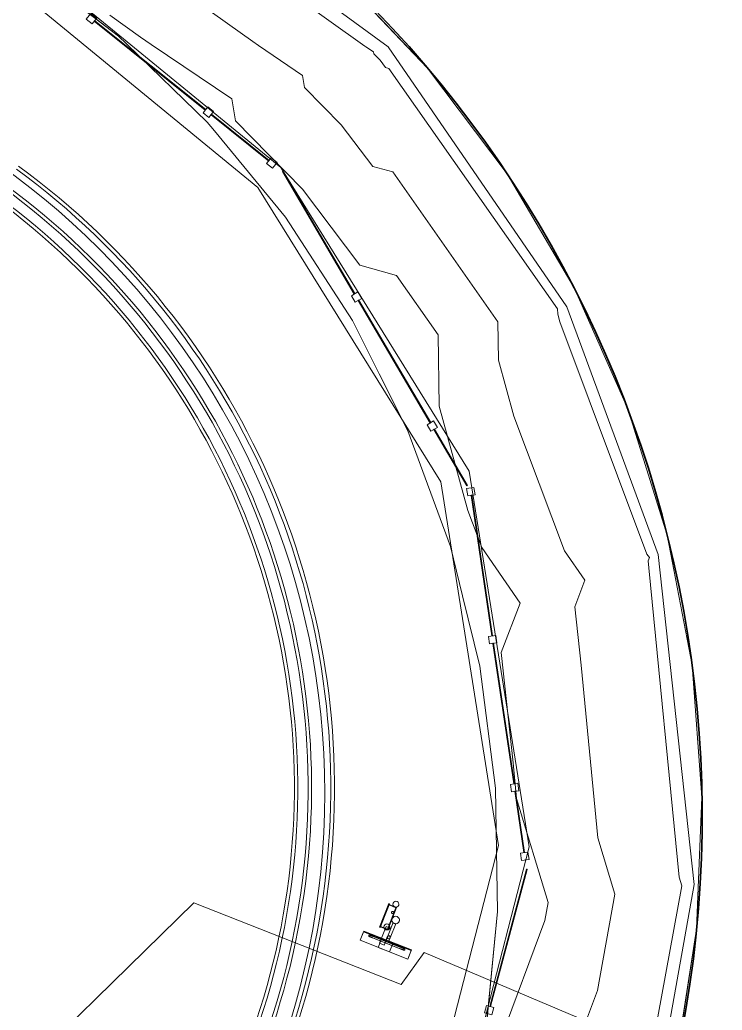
# Model space of a CAD drawing. Header units: metres. Extents: x -207 to 292, y -187 to 169.
# Drawn here: x -45.74 to -41.05, y 10.05 to 16.67 of the extents above; entities that cross this region are included whole.
import ezdxf

# ---------------------------------------------------------------- set-up
doc = ezdxf.new("R2010")
doc.units = ezdxf.units.M
for name, color, linetype, lineweight in [('A-GLAZ-CWMG', 7, 'Continuous', 9), ('C-TOPO', 7, 'Continuous', 9), ('C-TOPO-MAJR', 7, 'Continuous', 35), ('C-TOPO-MINR', 7, 'Continuous', 9), ('CERCO INTERIOR', 7, 'Continuous', 9), ('EQUIPOS PIS', 7, 'Continuous', 9), ('P-SANR-FIXT', 7, 'Continuous', 9), ('solera', 7, 'Continuous', 35)]:
    doc.layers.add(name, color=color, linetype=linetype, lineweight=lineweight)
doc.layers.add('PR10-ARQ-PL-001-Emplazamiento-C-1_dwg', color=7, linetype='Continuous', lineweight=9, true_color=0x767676)

# ---------------------------------------------------------------- blocks, each defined once
blk = doc.blocks.new('Quad Corner Mullion - 50x50 mm-2128572-PLANTA EMPLAZAMIENTO ACTUALIZADO')
at = {"layer": 'A-GLAZ-CWMG'}
for p, q in [((0.025, 0.025), (-0.025, 0.025)), ((-0.025, 0.025), (-0.025, -0.025)), ((0.025, -0.025), (0.025, 0.025)), ((-0.025, -0.025), (0.025, -0.025))]:
    blk.add_line(p, q, dxfattribs=at)
blk = doc.blocks.new('Quad Corner Mullion - 50x50 mm-2128573-PLANTA EMPLAZAMIENTO ACTUALIZADO')
at = {"layer": 'A-GLAZ-CWMG'}
for p, q in [((-0.025, -0.025), (-0.025, 0.025)), ((-0.025, 0.025), (0.025, 0.025)), ((0.025, 0.025), (0.025, -0.025)), ((0.025, -0.025), (-0.025, -0.025))]:
    blk.add_line(p, q, dxfattribs=at)
blk = doc.blocks.new('Circular Mullion - 5mm-2127248-PLANTA EMPLAZAMIENTO ACTUALIZADO')
at = {"layer": 'A-GLAZ-CWMG'}
for p, q in [((-107.6478, -45.3968), (-107.9974, -46.2801)), ((-107.6455, -45.3977), (-107.9951, -46.281)), ((-107.9951, -46.281), (-107.6455, -45.3977)), ((-107.9927, -46.2819), (-107.6432, -45.3986)), ((-107.6455, -45.3977), (-107.6478, -45.3968)), ((-107.6432, -45.3986), (-107.6455, -45.3977)), ((-107.9974, -46.2801), (-107.9951, -46.281)), ((-107.9951, -46.281), (-107.9927, -46.2819))]:
    blk.add_line(p, q, dxfattribs=at)
blk = doc.blocks.new('Circular Mullion - 5mm-2135459-PLANTA EMPLAZAMIENTO ACTUALIZADO')
at = {"layer": 'A-GLAZ-CWMG'}
for p, q in [((-44.4611, 16.0351), (-44.4627, 16.0332)), ((-44.4627, 16.0332), (-44.0775, 15.7244)), ((-44.4596, 16.0371), (-44.4611, 16.0351)), ((-44.0759, 15.7264), (-44.4611, 16.0351)), ((-44.4611, 16.0351), (-44.0759, 15.7264)), ((-44.0743, 15.7283), (-44.4596, 16.0371)), ((-44.0775, 15.7244), (-44.0759, 15.7264)), ((-44.0759, 15.7264), (-44.0743, 15.7283))]:
    blk.add_line(p, q, dxfattribs=at)
blk = doc.blocks.new('Rectangular Mullion - 50 x 50 mm-2128568-PLANTA EMPLAZAMIENTO ACTUALIZADO')
at = {"layer": 'A-GLAZ-CWMG'}
for p, q in [((0.025, 0.025), (-0.025, 0.025)), ((-0.025, 0.025), (-0.025, -0.025)), ((0.025, -0.025), (0.025, 0.025)), ((-0.025, -0.025), (0.025, -0.025))]:
    blk.add_line(p, q, dxfattribs=at)
blk = doc.blocks.new('Rectangular Mullion - 50 x 50 mm-2128569-PLANTA EMPLAZAMIENTO ACTUALIZADO')
at = {"layer": 'A-GLAZ-CWMG'}
for p, q in [((-0.025, -0.025), (-0.025, 0.025)), ((-0.025, 0.025), (0.025, 0.025)), ((0.025, 0.025), (0.025, -0.025)), ((0.025, -0.025), (-0.025, -0.025))]:
    blk.add_line(p, q, dxfattribs=at)
blk = doc.blocks.new('Circular Mullion - 5mm-2135027-PLANTA EMPLAZAMIENTO ACTUALIZADO')
at = {"layer": 'A-GLAZ-CWMG'}
for p, q in [((-80.1016, 24.1681), (-80.5156, 23.3131)), ((-80.0993, 24.167), (-80.1016, 24.1681)), ((-80.0993, 24.167), (-80.5134, 23.312)), ((-80.5134, 23.312), (-80.0993, 24.167)), ((-80.5111, 23.3109), (-80.0971, 24.1659)), ((-80.0971, 24.1659), (-80.0993, 24.167)), ((-80.5156, 23.3131), (-80.5134, 23.312)), ((-80.5134, 23.312), (-80.5111, 23.3109))]:
    blk.add_line(p, q, dxfattribs=at)
blk = doc.blocks.new('Circular Mullion - 5mm-2135565-PLANTA EMPLAZAMIENTO ACTUALIZADO')
at = {"layer": 'A-GLAZ-CWMG'}
for p, q in [((-42.972, 13.931), (-42.9741, 13.9297)), ((-42.9741, 13.9297), (-42.7533, 13.5535)), ((-42.9698, 13.9322), (-42.972, 13.931)), ((-42.7512, 13.5547), (-42.972, 13.931)), ((-42.972, 13.931), (-42.7512, 13.5547)), ((-42.749, 13.556), (-42.9698, 13.9322)), ((-42.7533, 13.5535), (-42.7512, 13.5547)), ((-42.7512, 13.5547), (-42.749, 13.556))]:
    blk.add_line(p, q, dxfattribs=at)
blk = doc.blocks.new('Quad Corner Mullion - 50x50 mm-2128574-PLANTA EMPLAZAMIENTO ACTUALIZADO')
at = {"layer": 'A-GLAZ-CWMG'}
for p, q in [((0.025, 0.025), (-0.025, 0.025)), ((-0.025, 0.025), (-0.025, -0.025)), ((0.025, -0.025), (0.025, 0.025)), ((-0.025, -0.025), (0.025, -0.025))]:
    blk.add_line(p, q, dxfattribs=at)
blk = doc.blocks.new('Quad Corner Mullion - 50x50 mm-2128575-PLANTA EMPLAZAMIENTO ACTUALIZADO')
at = {"layer": 'A-GLAZ-CWMG'}
for p, q in [((-0.025, -0.025), (-0.025, 0.025)), ((-0.025, 0.025), (0.025, 0.025)), ((0.025, 0.025), (0.025, -0.025)), ((0.025, -0.025), (-0.025, -0.025))]:
    blk.add_line(p, q, dxfattribs=at)
blk = doc.blocks.new('Circular Mullion - 5mm-2135681-PLANTA EMPLAZAMIENTO ACTUALIZADO')
at = {"layer": 'A-GLAZ-CWMG'}
for p, q in [((-42.4312, 11.511), (-42.4337, 11.5106)), ((-42.4337, 11.5106), (-42.373, 11.1004)), ((-42.4287, 11.5113), (-42.4312, 11.511)), ((-42.3706, 11.1008), (-42.4312, 11.511)), ((-42.4312, 11.511), (-42.3706, 11.1008)), ((-42.3681, 11.1012), (-42.4287, 11.5113)), ((-42.373, 11.1004), (-42.3706, 11.1008)), ((-42.3706, 11.1008), (-42.3681, 11.1012))]:
    blk.add_line(p, q, dxfattribs=at)
blk = doc.blocks.new('M_Tuberia Control-01 - M_Tuberia Control-01-2159111-PLANTA EMPLAZAMIENTO ACTUALIZADO')
at = {"layer": 'P-SANR-FIXT'}
for p, q in [((0.1525, 0.1709), (0.1475, 0.1709)), ((0.1475, 0.1709), (0.2138, 0.1709)), ((0.1475, 0.1709), (0.1475, -0.1709)), ((0.1475, 0.1709), (0.1475, -0.1709)), ((0.2138, 0.1709), (0.1525, 0.1709)), ((0.1525, 0.1709), (0.1525, -0.1709)), ((0.1525, 0.1709), (0.1525, -0.1709)), ((0.2138, -0.1709), (0.2138, 0.1709)), ((0.2138, 0.1709), (0.2138, -0.1709)), ((0.1573, 0.0993), (0.1573, -0.099)), ((0.1575, 0.1228), (0.1575, -0.1225)), ((0.1675, -0.1225), (0.1675, 0.1228)), ((0.1677, -0.099), (0.1677, 0.0993)), ((0.1244, 0.01), (0.0229, 0.01)), ((0.1244, 0.01), (0.0229, 0.01)), ((0.1475, 0.0089), (0.129, 0.0089)), ((0.2138, 0.0401), (0.1475, 0.0401)), ((0.1475, 0.0401), (0.2138, 0.0401)), ((0.1475, 0.0401), (0.1475, -0.0423)), ((0.1475, 0.0401), (0.1475, -0.0423)), ((0.1475, -0.0011), (0.1475, 0.0089)), ((0.2138, -0.0423), (0.2138, 0.0401)), ((0.2138, 0.0401), (0.2138, -0.0423)), ((-0.0795, -0.025), (0.0795, -0.025)), ((0.0795, -0.025), (-0.0795, -0.025)), ((-0.0795, -0.0784), (-0.0795, -0.025)), ((-0.0795, -0.025), (-0.0795, -0.0784)), ((-0.077, -0.0294), (0.077, -0.0294)), ((0.077, -0.0294), (-0.077, -0.0294)), ((-0.077, -0.0294), (-0.077, -0.0784)), ((-0.077, -0.0784), (-0.077, -0.0294)), ((0.0229, -0.01), (0.1244, -0.01)), ((0.0229, -0.01), (0.1244, -0.01)), ((0.1841, -0.0103), (0.0646, -0.0103)), ((0.0646, -0.0103), (0.1841, -0.0103)), ((0.0646, -0.0103), (0.0646, -0.0423)), ((0.0646, -0.0103), (0.0646, -0.0423)), ((0.1841, -0.0423), (0.0646, -0.0423)), ((0.0646, -0.0423), (0.1841, -0.0423)), ((0.077, -0.0784), (0.077, -0.0294)), ((0.077, -0.0784), (0.077, -0.0294)), ((0.0795, -0.025), (0.0795, -0.0784)), ((0.0795, -0.025), (0.0795, -0.0784)), ((0.1244, -0.01), (0.1244, -0.0111)), ((0.1244, -0.0111), (0.1475, -0.0111)), ((0.1475, -0.0111), (0.1475, -0.0011)), ((0.2138, -0.0423), (0.1475, -0.0423)), ((0.1475, -0.0423), (0.2138, -0.0423)), ((0.1841, -0.0423), (0.1841, -0.0103)), ((0.1841, -0.0103), (0.1841, -0.0423)), ((0.0845, -0.0784), (-0.0845, -0.0784)), ((-0.0845, -0.0784), (0.0845, -0.0784)), ((-0.0845, -0.0784), (-0.0845, -0.0836)), ((-0.0845, -0.0784), (-0.0845, -0.0836)), ((0.0845, -0.0836), (-0.0845, -0.0836)), ((-0.0845, -0.0836), (0.0845, -0.0836)), ((-0.0795, -0.0784), (0.0795, -0.0784)), ((0.0795, -0.0784), (-0.0795, -0.0784)), ((0.077, -0.0784), (-0.077, -0.0784)), ((-0.077, -0.0784), (0.077, -0.0784)), ((0.0845, -0.0836), (0.0845, -0.0784)), ((0.0845, -0.0784), (0.0845, -0.0836)), ((0.2138, -0.1709), (0.1475, -0.1709)), ((0.1475, -0.1709), (0.1525, -0.1709)), ((0.1525, -0.1709), (0.2138, -0.1709))]:
    blk.add_line(p, q, dxfattribs=at)
at = {"layer": 'P-SANR-FIXT', "flags": 128}
for points in [[(0.1573, 0.1243), (0.1573, 0.1243), (0.1573, 0.1242), (0.1573, 0.1241), (0.1573, 0.124), (0.1573, 0.1238), (0.1573, 0.1236), (0.1573, 0.1233), (0.1573, 0.123), (0.1573, 0.1227), (0.1573, 0.1223), (0.1573, 0.1219), (0.1573, 0.1215), (0.1573, 0.121), (0.1573, 0.1205), (0.1573, 0.1199), (0.1573, 0.1193), (0.1573, 0.1187), (0.1573, 0.1181), (0.1573, 0.1174), (0.1573, 0.1167), (0.1573, 0.116), (0.1573, 0.1152), (0.1573, 0.1144), (0.1573, 0.1136), (0.1573, 0.1128), (0.1573, 0.1119), (0.1573, 0.1111), (0.1573, 0.1102), (0.1573, 0.1093), (0.1573, 0.1083), (0.1573, 0.1074), (0.1573, 0.1064), (0.1573, 0.1055), (0.1573, 0.1045), (0.1573, 0.1035), (0.1573, 0.1025), (0.1573, 0.1015), (0.1573, 0.1005), (0.1573, 0.0995), (0.1573, 0.0993)], [(0.1677, 0.0993), (0.1677, 0.1003), (0.1677, 0.1013), (0.1677, 0.1023), (0.1677, 0.1033), (0.1677, 0.1042), (0.1677, 0.1052), (0.1677, 0.1062), (0.1677, 0.1071), (0.1677, 0.1081), (0.1677, 0.109), (0.1677, 0.1099), (0.1677, 0.1108), (0.1677, 0.1117), (0.1677, 0.1126), (0.1677, 0.1134), (0.1677, 0.1142), (0.1677, 0.115), (0.1677, 0.1158), (0.1677, 0.1165), (0.1677, 0.1172), (0.1677, 0.1179), (0.1677, 0.1185), (0.1677, 0.1192), (0.1677, 0.1198), (0.1677, 0.1203), (0.1677, 0.1208), (0.1677, 0.1213), (0.1677, 0.1218), (0.1677, 0.1222), (0.1677, 0.1226), (0.1677, 0.1229), (0.1677, 0.1232), (0.1677, 0.1235), (0.1677, 0.1237), (0.1677, 0.1239), (0.1677, 0.1241), (0.1677, 0.1242), (0.1677, 0.1242), (0.1677, 0.1243)], [(0.1573, -0.099), (0.1573, -0.1), (0.1573, -0.101), (0.1573, -0.102), (0.1573, -0.103), (0.1573, -0.104), (0.1573, -0.1049), (0.1573, -0.1059), (0.1573, -0.1069), (0.1573, -0.1078), (0.1573, -0.1087), (0.1573, -0.1097), (0.1573, -0.1105), (0.1573, -0.1114), (0.1573, -0.1123), (0.1573, -0.1131), (0.1573, -0.1139), (0.1573, -0.1147), (0.1573, -0.1155), (0.1573, -0.1162), (0.1573, -0.1169), (0.1573, -0.1176), (0.1573, -0.1183), (0.1573, -0.1189), (0.1573, -0.1195), (0.1573, -0.12), (0.1573, -0.1206), (0.1573, -0.1211), (0.1573, -0.1215), (0.1573, -0.1219), (0.1573, -0.1223), (0.1573, -0.1226), (0.1573, -0.123), (0.1573, -0.1232), (0.1573, -0.1235), (0.1573, -0.1236), (0.1573, -0.1238), (0.1573, -0.1239), (0.1573, -0.124), (0.1573, -0.124)], [(0.1677, -0.124), (0.1677, -0.124), (0.1677, -0.1239), (0.1677, -0.1238), (0.1677, -0.1237), (0.1677, -0.1235), (0.1677, -0.1233), (0.1677, -0.123), (0.1677, -0.1227), (0.1677, -0.1224), (0.1677, -0.122), (0.1677, -0.1216), (0.1677, -0.1212), (0.1677, -0.1207), (0.1677, -0.1202), (0.1677, -0.1196), (0.1677, -0.1191), (0.1677, -0.1184), (0.1677, -0.1178), (0.1677, -0.1171), (0.1677, -0.1164), (0.1677, -0.1157), (0.1677, -0.1149), (0.1677, -0.1142), (0.1677, -0.1133), (0.1677, -0.1125), (0.1677, -0.1117), (0.1677, -0.1108), (0.1677, -0.1099), (0.1677, -0.109), (0.1677, -0.1081), (0.1677, -0.1071), (0.1677, -0.1062), (0.1677, -0.1052), (0.1677, -0.1042), (0.1677, -0.1033), (0.1677, -0.1023), (0.1677, -0.1013), (0.1677, -0.1003), (0.1677, -0.0993), (0.1677, -0.099)]]:
    blk.add_lwpolyline(points, dxfattribs=at)
at = {"layer": 'P-SANR-FIXT'}
for centre, radius, start, end in [((0.1625, 0.1243), 0.00518, 90, 270), ((0.1625, 0.1243), 0.00518, 270, 90), ((0, 0), 0.025, 360, 180), ((0, 0), 0.025, 0, 180), ((0, 0), 0.025, 180, 360), ((0.1244, 0), 0.01, 360, 180), ((0.1244, 0), 0.01, 0, 180), ((0.1244, 0), 0.01, 180, 360), ((0.1244, 0), 0.01, 180, 360), ((-0.099, -0.0375), 0.02, 0, 180), ((-0.099, -0.0375), 0.02, 0, 180), ((-0.099, -0.0375), 0.02, 180, 0), ((-0.099, -0.0375), 0.02, 180, 360), ((-0.0394, -0.0375), 0.0075, 360, 180), ((-0.0394, -0.0375), 0.0075, 0, 180), ((-0.0394, -0.0375), 0.0075, 180, 360), ((-0.0394, -0.0375), 0.0075, 180, 360), ((0, 0), 0.025, 180, 360), ((0.0646, -0.0375), 0.02, 360, 180), ((0.0646, -0.0375), 0.02, 0, 180), ((0.0646, -0.0375), 0.02, 180, 360), ((0.0646, -0.0375), 0.02, 180, 360), ((0.1625, -0.124), 0.00518, 90, 270), ((0.1625, -0.124), 0.00518, 270, 90)]:
    blk.add_arc(centre, radius, start, end, dxfattribs=at)
for points, knots in [([(0.1625, 0.1191), (0.1622, 0.1191), (0.1617, 0.1191), (0.161, 0.1193), (0.1606, 0.1194), (0.1602, 0.1196), (0.1598, 0.1198), (0.1595, 0.1201), (0.1591, 0.1203), (0.1588, 0.1206), (0.1586, 0.1209), (0.1584, 0.1211), (0.1582, 0.1213), (0.1581, 0.1215), (0.158, 0.1216), (0.1579, 0.1218), (0.1578, 0.1221), (0.1577, 0.1224), (0.1576, 0.1225), (0.1576, 0.1226), (0.1576, 0.1227), (0.1575, 0.1228), (0.1575, 0.1228), (0.1575, 0.1228), (0.1576, 0.1227), (0.1576, 0.1226), (0.1576, 0.1225), (0.1577, 0.1224), (0.1578, 0.1221), (0.1579, 0.1218), (0.158, 0.1216), (0.1581, 0.1215), (0.1582, 0.1213), (0.1584, 0.1211), (0.1586, 0.1209), (0.1588, 0.1206), (0.1591, 0.1203), (0.1595, 0.1201), (0.1598, 0.1198), (0.1602, 0.1196), (0.1606, 0.1194), (0.161, 0.1193), (0.1617, 0.1191), (0.1622, 0.1191), (0.1625, 0.1191)], [0, 0, 0, 0, 0.055556, 0.083333, 0.111111, 0.138889, 0.166667, 0.194444, 0.222222, 0.25, 0.277778, 0.305556, 0.319444, 0.333333, 0.347222, 0.361111, 0.388889, 0.416667, 0.430556, 0.444444, 0.458333, 0.472222, 0.5, 0.527778, 0.541667, 0.555556, 0.569444, 0.583333, 0.611111, 0.638889, 0.652778, 0.666667, 0.680556, 0.694444, 0.722222, 0.75, 0.777778, 0.805556, 0.833333, 0.861111, 0.888889, 0.916667, 0.944444, 1, 1, 1, 1]), ([(0.1625, 0.1191), (0.1628, 0.1191), (0.1633, 0.1191), (0.164, 0.1193), (0.1644, 0.1194), (0.1648, 0.1196), (0.1652, 0.1198), (0.1655, 0.1201), (0.1659, 0.1203), (0.1662, 0.1206), (0.1664, 0.1209), (0.1666, 0.1211), (0.1668, 0.1213), (0.1669, 0.1215), (0.167, 0.1216), (0.1671, 0.1218), (0.1672, 0.1221), (0.1673, 0.1224), (0.1674, 0.1225), (0.1674, 0.1226), (0.1674, 0.1227), (0.1675, 0.1228), (0.1675, 0.1228), (0.1675, 0.1228), (0.1674, 0.1227), (0.1674, 0.1226), (0.1674, 0.1225), (0.1673, 0.1224), (0.1672, 0.1221), (0.1671, 0.1218), (0.167, 0.1216), (0.1669, 0.1215), (0.1668, 0.1213), (0.1666, 0.1211), (0.1664, 0.1209), (0.1662, 0.1206), (0.1659, 0.1203), (0.1655, 0.1201), (0.1652, 0.1198), (0.1648, 0.1196), (0.1644, 0.1194), (0.164, 0.1193), (0.1633, 0.1191), (0.1628, 0.1191), (0.1625, 0.1191)], [0, 0, 0, 0, 0.055556, 0.083333, 0.111111, 0.138889, 0.166667, 0.194444, 0.222222, 0.25, 0.277778, 0.305556, 0.319444, 0.333333, 0.347222, 0.361111, 0.388889, 0.416667, 0.430556, 0.444444, 0.458333, 0.472222, 0.5, 0.527778, 0.541667, 0.555556, 0.569444, 0.583333, 0.611111, 0.638889, 0.652778, 0.666667, 0.680556, 0.694444, 0.722222, 0.75, 0.777778, 0.805556, 0.833333, 0.861111, 0.888889, 0.916667, 0.944444, 1, 1, 1, 1]), ([(0.025, 0), (0.025, 0.0008), (0.0249, 0.0023), (0.0245, 0.0051), (0.0239, 0.0073), (0.0234, 0.0088), (0.0232, 0.0094), (0.023, 0.0097), (0.0229, 0.0099), (0.0229, 0.01), (0.0229, 0.01)], [0, 0, 0, 0, 0.142857, 0.285714, 0.571429, 0.678571, 0.785714, 0.839286, 0.892857, 1, 1, 1, 1]), ([(0.0229, 0.01), (0.0229, 0.01), (0.023, 0.0098), (0.0234, 0.0088), (0.0242, 0.0067), (0.0248, 0.0034), (0.025, 0.0012), (0.025, 0)], [0, 0, 0, 0, 0.142857, 0.285714, 0.571429, 0.785714, 1, 1, 1, 1]), ([(0.025, 0), (0.025, 0.0008), (0.0249, 0.0023), (0.0245, 0.0051), (0.0239, 0.0073), (0.0234, 0.0088), (0.0232, 0.0094), (0.023, 0.0097), (0.0229, 0.0099), (0.0229, 0.01), (0.0229, 0.01)], [0, 0, 0, 0, 0.142857, 0.285714, 0.571429, 0.678571, 0.785714, 0.839286, 0.892857, 1, 1, 1, 1]), ([(0.0229, 0.01), (0.0229, 0.01), (0.023, 0.0098), (0.0234, 0.0088), (0.0242, 0.0067), (0.0248, 0.0034), (0.025, 0.0012), (0.025, 0)], [0, 0, 0, 0, 0.142857, 0.285714, 0.571429, 0.785714, 1, 1, 1, 1]), ([(0.1144, 0), (0.1144, 0.0005), (0.1144, 0.0011), (0.1146, 0.002), (0.1147, 0.0027), (0.1149, 0.0033), (0.1151, 0.0039), (0.1154, 0.0045), (0.1157, 0.005), (0.116, 0.0055), (0.1164, 0.006), (0.1167, 0.0065), (0.1171, 0.0069), (0.1175, 0.0073), (0.118, 0.0078), (0.1186, 0.0082), (0.1192, 0.0086), (0.1198, 0.0089), (0.1209, 0.0094), (0.1224, 0.0099), (0.1237, 0.01), (0.1244, 0.01)], [0, 0, 0, 0, 0.071429, 0.107143, 0.142857, 0.178571, 0.214286, 0.25, 0.285714, 0.321429, 0.357143, 0.392857, 0.428571, 0.464286, 0.5, 0.571429, 0.607143, 0.642857, 0.714286, 0.857143, 1, 1, 1, 1]), ([(0.1244, 0.01), (0.1237, 0.01), (0.1224, 0.0099), (0.1209, 0.0094), (0.1198, 0.0089), (0.1192, 0.0086), (0.1188, 0.0083), (0.1183, 0.008), (0.1179, 0.0076), (0.1175, 0.0073), (0.1171, 0.0069), (0.1167, 0.0065), (0.1164, 0.006), (0.116, 0.0055), (0.1157, 0.005), (0.1154, 0.0045), (0.1151, 0.0039), (0.1149, 0.0033), (0.1147, 0.0027), (0.1146, 0.002), (0.1144, 0.0011), (0.1144, 0.0005), (0.1144, 0)], [0, 0, 0, 0, 0.142857, 0.285714, 0.357143, 0.392857, 0.428571, 0.464286, 0.5, 0.535714, 0.571429, 0.607143, 0.642857, 0.678571, 0.714286, 0.75, 0.785714, 0.821429, 0.857143, 0.892857, 0.928571, 1, 1, 1, 1]), ([(0.1144, 0), (0.1144, 0.0005), (0.1144, 0.0011), (0.1146, 0.002), (0.1147, 0.0027), (0.1149, 0.0033), (0.1151, 0.0039), (0.1154, 0.0045), (0.1157, 0.005), (0.116, 0.0055), (0.1164, 0.006), (0.1167, 0.0065), (0.1171, 0.0069), (0.1175, 0.0073), (0.118, 0.0078), (0.1186, 0.0082), (0.1192, 0.0086), (0.1198, 0.0089), (0.1209, 0.0094), (0.1224, 0.0099), (0.1237, 0.01), (0.1244, 0.01)], [0, 0, 0, 0, 0.071429, 0.107143, 0.142857, 0.178571, 0.214286, 0.25, 0.285714, 0.321429, 0.357143, 0.392857, 0.428571, 0.464286, 0.5, 0.571429, 0.607143, 0.642857, 0.714286, 0.857143, 1, 1, 1, 1]), ([(0.1244, 0.01), (0.1237, 0.01), (0.1224, 0.0099), (0.1209, 0.0094), (0.1198, 0.0089), (0.1192, 0.0086), (0.1188, 0.0083), (0.1183, 0.008), (0.1179, 0.0076), (0.1175, 0.0073), (0.1171, 0.0069), (0.1167, 0.0065), (0.1164, 0.006), (0.116, 0.0055), (0.1157, 0.005), (0.1154, 0.0045), (0.1151, 0.0039), (0.1149, 0.0033), (0.1147, 0.0027), (0.1146, 0.002), (0.1144, 0.0011), (0.1144, 0.0005), (0.1144, 0)], [0, 0, 0, 0, 0.142857, 0.285714, 0.357143, 0.392857, 0.428571, 0.464286, 0.5, 0.535714, 0.571429, 0.607143, 0.642857, 0.678571, 0.714286, 0.75, 0.785714, 0.821429, 0.857143, 0.892857, 0.928571, 1, 1, 1, 1]), ([(0.1244, -0.01), (0.1237, -0.01), (0.1224, -0.0099), (0.1209, -0.0094), (0.1198, -0.0089), (0.1192, -0.0086), (0.1188, -0.0083), (0.1183, -0.008), (0.1179, -0.0076), (0.1175, -0.0073), (0.1171, -0.0069), (0.1167, -0.0065), (0.1164, -0.006), (0.116, -0.0055), (0.1157, -0.005), (0.1154, -0.0045), (0.1151, -0.0039), (0.1149, -0.0033), (0.1147, -0.0027), (0.1146, -0.002), (0.1144, -0.0011), (0.1144, -0.0005), (0.1144, 0)], [0, 0, 0, 0, 0.142857, 0.285714, 0.357143, 0.392857, 0.428571, 0.464286, 0.5, 0.535714, 0.571429, 0.607143, 0.642857, 0.678571, 0.714286, 0.75, 0.785714, 0.821429, 0.857143, 0.892857, 0.928571, 1, 1, 1, 1]), ([(0.1144, 0), (0.1144, -0.0005), (0.1144, -0.0011), (0.1146, -0.002), (0.1147, -0.0027), (0.1149, -0.0033), (0.1151, -0.0039), (0.1154, -0.0045), (0.1157, -0.005), (0.116, -0.0055), (0.1164, -0.006), (0.1167, -0.0065), (0.1171, -0.0069), (0.1175, -0.0073), (0.118, -0.0078), (0.1186, -0.0082), (0.1192, -0.0086), (0.1198, -0.0089), (0.1209, -0.0094), (0.1224, -0.0099), (0.1237, -0.01), (0.1244, -0.01)], [0, 0, 0, 0, 0.071429, 0.107143, 0.142857, 0.178571, 0.214286, 0.25, 0.285714, 0.321429, 0.357143, 0.392857, 0.428571, 0.464286, 0.5, 0.571429, 0.607143, 0.642857, 0.714286, 0.857143, 1, 1, 1, 1]), ([(0.1144, 0), (0.1144, -0.0005), (0.1144, -0.0011), (0.1146, -0.002), (0.1147, -0.0027), (0.1149, -0.0033), (0.1151, -0.0039), (0.1154, -0.0045), (0.1157, -0.005), (0.116, -0.0055), (0.1164, -0.006), (0.1167, -0.0065), (0.1171, -0.0069), (0.1175, -0.0073), (0.118, -0.0078), (0.1186, -0.0082), (0.1192, -0.0086), (0.1198, -0.0089), (0.1209, -0.0094), (0.1224, -0.0099), (0.1237, -0.01), (0.1244, -0.01)], [0, 0, 0, 0, 0.071429, 0.107143, 0.142857, 0.178571, 0.214286, 0.25, 0.285714, 0.321429, 0.357143, 0.392857, 0.428571, 0.464286, 0.5, 0.571429, 0.607143, 0.642857, 0.714286, 0.857143, 1, 1, 1, 1]), ([(0.1244, -0.01), (0.1237, -0.01), (0.1224, -0.0099), (0.1209, -0.0094), (0.1198, -0.0089), (0.1192, -0.0086), (0.1188, -0.0083), (0.1183, -0.008), (0.1179, -0.0076), (0.1175, -0.0073), (0.1171, -0.0069), (0.1167, -0.0065), (0.1164, -0.006), (0.116, -0.0055), (0.1157, -0.005), (0.1154, -0.0045), (0.1151, -0.0039), (0.1149, -0.0033), (0.1147, -0.0027), (0.1146, -0.002), (0.1144, -0.0011), (0.1144, -0.0005), (0.1144, 0)], [0, 0, 0, 0, 0.142857, 0.285714, 0.357143, 0.392857, 0.428571, 0.464286, 0.5, 0.535714, 0.571429, 0.607143, 0.642857, 0.678571, 0.714286, 0.75, 0.785714, 0.821429, 0.857143, 0.892857, 0.928571, 1, 1, 1, 1]), ([(0.1344, 0), (0.1344, 0.0006), (0.1343, 0.0015), (0.134, 0.0025), (0.1337, 0.0036), (0.1332, 0.0047), (0.1324, 0.0059), (0.1317, 0.0068), (0.1312, 0.0073), (0.1309, 0.0075), (0.1307, 0.0077), (0.1305, 0.0079), (0.1302, 0.0081), (0.1299, 0.0084), (0.1295, 0.0086), (0.1293, 0.0087), (0.1292, 0.0087), (0.1291, 0.0088), (0.129, 0.0088), (0.129, 0.0089), (0.129, 0.0088), (0.1291, 0.0088), (0.1292, 0.0087), (0.1293, 0.0087), (0.1295, 0.0086), (0.1299, 0.0084), (0.1302, 0.0081), (0.1305, 0.0079), (0.1307, 0.0077), (0.1309, 0.0075), (0.1312, 0.0073), (0.1317, 0.0068), (0.1324, 0.0059), (0.1332, 0.0047), (0.1337, 0.0036), (0.134, 0.0025), (0.1343, 0.0015), (0.1344, 0.0006), (0.1344, 0)], [0, 0, 0, 0, 0.055556, 0.083333, 0.111111, 0.166667, 0.222222, 0.277778, 0.305556, 0.319444, 0.333333, 0.347222, 0.361111, 0.388889, 0.416667, 0.430556, 0.444444, 0.458333, 0.472222, 0.5, 0.527778, 0.541667, 0.555556, 0.569444, 0.583333, 0.611111, 0.638889, 0.652778, 0.666667, 0.680556, 0.694444, 0.722222, 0.777778, 0.833333, 0.888889, 0.916667, 0.944444, 1, 1, 1, 1]), ([(0.025, 0), (0.025, -0.0008), (0.0249, -0.0023), (0.0245, -0.0051), (0.0239, -0.0073), (0.0234, -0.0088), (0.0232, -0.0094), (0.023, -0.0097), (0.0229, -0.0099), (0.0229, -0.01), (0.0229, -0.01)], [0, 0, 0, 0, 0.142857, 0.285714, 0.571429, 0.678571, 0.785714, 0.839286, 0.892857, 1, 1, 1, 1]), ([(0.0229, -0.01), (0.0229, -0.01), (0.023, -0.0098), (0.0234, -0.0088), (0.0242, -0.0067), (0.0248, -0.0034), (0.025, -0.0012), (0.025, 0)], [0, 0, 0, 0, 0.142857, 0.285714, 0.571429, 0.785714, 1, 1, 1, 1]), ([(0.025, 0), (0.025, -0.0008), (0.0249, -0.0023), (0.0245, -0.0051), (0.0239, -0.0073), (0.0234, -0.0088), (0.0232, -0.0094), (0.023, -0.0097), (0.0229, -0.0099), (0.0229, -0.01), (0.0229, -0.01)], [0, 0, 0, 0, 0.142857, 0.285714, 0.571429, 0.678571, 0.785714, 0.839286, 0.892857, 1, 1, 1, 1]), ([(0.0229, -0.01), (0.0229, -0.01), (0.023, -0.0098), (0.0234, -0.0088), (0.0242, -0.0067), (0.0248, -0.0034), (0.025, -0.0012), (0.025, 0)], [0, 0, 0, 0, 0.142857, 0.285714, 0.571429, 0.785714, 1, 1, 1, 1]), ([(0.1343, -0.0011), (0.1342, -0.0016), (0.1341, -0.0022), (0.1339, -0.003), (0.1337, -0.0036), (0.1334, -0.0042), (0.1332, -0.0048), (0.1329, -0.0052), (0.1327, -0.0056), (0.1325, -0.0058), (0.1323, -0.0061), (0.1321, -0.0064), (0.1318, -0.0067), (0.1314, -0.0071), (0.1311, -0.0074), (0.1309, -0.0075), (0.1307, -0.0077), (0.1304, -0.008), (0.13, -0.0082), (0.1296, -0.0085), (0.1293, -0.0087), (0.1292, -0.0088), (0.1291, -0.0088), (0.1289, -0.0089), (0.1288, -0.009), (0.1285, -0.0091), (0.128, -0.0093), (0.1276, -0.0095), (0.1272, -0.0096), (0.1269, -0.0097), (0.1266, -0.0098), (0.1262, -0.0098), (0.1255, -0.01), (0.1248, -0.01), (0.1244, -0.01)], [0, 0, 0, 0, 0.083333, 0.125, 0.166667, 0.208333, 0.25, 0.291667, 0.3125, 0.333333, 0.354167, 0.375, 0.416667, 0.458333, 0.479167, 0.5, 0.520833, 0.541667, 0.583333, 0.625, 0.645833, 0.65625, 0.666667, 0.677083, 0.6875, 0.708333, 0.75, 0.791667, 0.8125, 0.833333, 0.854167, 0.875, 0.916667, 1, 1, 1, 1]), ([(0.1244, -0.01), (0.1248, -0.01), (0.1255, -0.01), (0.1262, -0.0098), (0.1266, -0.0098), (0.1269, -0.0097), (0.1272, -0.0096), (0.1276, -0.0095), (0.128, -0.0093), (0.1285, -0.0091), (0.1288, -0.009), (0.1289, -0.0089), (0.1291, -0.0088), (0.1292, -0.0088), (0.1293, -0.0087), (0.1296, -0.0085), (0.13, -0.0082), (0.1304, -0.008), (0.1307, -0.0077), (0.1309, -0.0075), (0.1311, -0.0074), (0.1314, -0.0071), (0.1318, -0.0067), (0.1321, -0.0064), (0.1323, -0.0061), (0.1325, -0.0058), (0.1327, -0.0056), (0.1329, -0.0052), (0.1332, -0.0048), (0.1334, -0.0042), (0.1337, -0.0036), (0.1339, -0.003), (0.1341, -0.0022), (0.1342, -0.0016), (0.1343, -0.0011)], [0, 0, 0, 0, 0.083333, 0.125, 0.145833, 0.166667, 0.1875, 0.208333, 0.25, 0.291667, 0.3125, 0.322917, 0.333333, 0.34375, 0.354167, 0.375, 0.416667, 0.458333, 0.479167, 0.5, 0.520833, 0.541667, 0.583333, 0.625, 0.645833, 0.666667, 0.6875, 0.708333, 0.75, 0.791667, 0.833333, 0.875, 0.916667, 1, 1, 1, 1]), ([(0.1625, -0.1188), (0.1622, -0.1188), (0.1617, -0.1189), (0.161, -0.119), (0.1606, -0.1192), (0.1602, -0.1194), (0.1598, -0.1196), (0.1595, -0.1198), (0.1591, -0.1201), (0.1588, -0.1203), (0.1586, -0.1206), (0.1584, -0.1209), (0.1582, -0.1211), (0.1581, -0.1212), (0.158, -0.1214), (0.1579, -0.1216), (0.1578, -0.1219), (0.1577, -0.1221), (0.1576, -0.1223), (0.1576, -0.1224), (0.1576, -0.1224), (0.1575, -0.1225), (0.1575, -0.1225), (0.1575, -0.1225), (0.1576, -0.1224), (0.1576, -0.1224), (0.1576, -0.1223), (0.1577, -0.1221), (0.1578, -0.1219), (0.1579, -0.1216), (0.158, -0.1214), (0.1581, -0.1212), (0.1582, -0.1211), (0.1584, -0.1209), (0.1586, -0.1206), (0.1588, -0.1203), (0.1591, -0.1201), (0.1595, -0.1198), (0.1598, -0.1196), (0.1602, -0.1194), (0.1606, -0.1192), (0.161, -0.119), (0.1617, -0.1189), (0.1622, -0.1188), (0.1625, -0.1188)], [0, 0, 0, 0, 0.055556, 0.083333, 0.111111, 0.138889, 0.166667, 0.194444, 0.222222, 0.25, 0.277778, 0.305556, 0.319444, 0.333333, 0.347222, 0.361111, 0.388889, 0.416667, 0.430556, 0.444444, 0.458333, 0.472222, 0.5, 0.527778, 0.541667, 0.555556, 0.569444, 0.583333, 0.611111, 0.638889, 0.652778, 0.666667, 0.680556, 0.694444, 0.722222, 0.75, 0.777778, 0.805556, 0.833333, 0.861111, 0.888889, 0.916667, 0.944444, 1, 1, 1, 1]), ([(0.1625, -0.1188), (0.1628, -0.1188), (0.1633, -0.1189), (0.164, -0.119), (0.1644, -0.1192), (0.1648, -0.1194), (0.1652, -0.1196), (0.1655, -0.1198), (0.1659, -0.1201), (0.1662, -0.1203), (0.1664, -0.1206), (0.1666, -0.1209), (0.1668, -0.1211), (0.1669, -0.1212), (0.167, -0.1214), (0.1671, -0.1216), (0.1672, -0.1219), (0.1673, -0.1221), (0.1674, -0.1223), (0.1674, -0.1224), (0.1674, -0.1224), (0.1675, -0.1225), (0.1675, -0.1225), (0.1675, -0.1225), (0.1674, -0.1224), (0.1674, -0.1224), (0.1674, -0.1223), (0.1673, -0.1221), (0.1672, -0.1219), (0.1671, -0.1216), (0.167, -0.1214), (0.1669, -0.1212), (0.1668, -0.1211), (0.1666, -0.1209), (0.1664, -0.1206), (0.1662, -0.1203), (0.1659, -0.1201), (0.1655, -0.1198), (0.1652, -0.1196), (0.1648, -0.1194), (0.1644, -0.1192), (0.164, -0.119), (0.1633, -0.1189), (0.1628, -0.1188), (0.1625, -0.1188)], [0, 0, 0, 0, 0.055556, 0.083333, 0.111111, 0.138889, 0.166667, 0.194444, 0.222222, 0.25, 0.277778, 0.305556, 0.319444, 0.333333, 0.347222, 0.361111, 0.388889, 0.416667, 0.430556, 0.444444, 0.458333, 0.472222, 0.5, 0.527778, 0.541667, 0.555556, 0.569444, 0.583333, 0.611111, 0.638889, 0.652778, 0.666667, 0.680556, 0.694444, 0.722222, 0.75, 0.777778, 0.805556, 0.833333, 0.861111, 0.888889, 0.916667, 0.944444, 1, 1, 1, 1])]:
    blk.add_open_spline(points, degree=3, knots=knots, dxfattribs=at)
for points in [[(0.1344, 0), (0.1344, -0.0002), (0.1343, -0.0006), (0.1343, -0.0009), (0.1343, -0.0011)], [(0.1343, -0.0011), (0.1343, -0.0009), (0.1343, -0.0006), (0.1344, -0.0002), (0.1344, 0)]]:
    blk.add_open_spline(points, degree=3, dxfattribs=at)
blk = doc.blocks.new('M_Estanque-Terraza - M_Estanque-Terraza-2090154-PLANTA EMPLAZAMIENTO ACTUALIZADO')
at = {"layer": 'P-SANR-FIXT'}
for radius, end in [(5.1516, 360), (5.1516, 360), (5.1266, 0), (5.1266, 0), (4.9983, 0), (4.9755, 0), (4.9059, 360), (4.8832, 360)]:
    blk.add_arc((0, 0), radius, 180, end, dxfattribs=at)
blk = doc.blocks.new('YADRAN_LASQUEMAS_ARQ_MO_002_TERRAZAS_rvt-1-PLANTA EMPLAZAMIENTO ACTUALIZADO')
at = {"layer": 'A-GLAZ-CWMG', "lineweight": 9, "extrusion": (0, 0, -1)}
for name, p, rotation in [('Rectangular Mullion - 50 x 50 mm-2128568-PLANTA EMPLAZAMIENTO ACTUALIZADO', (45.261, 16.6761), 218.7099200101084), ('Rectangular Mullion - 50 x 50 mm-2128569-PLANTA EMPLAZAMIENTO ACTUALIZADO', (45.261, 16.6761), 218.7099200101084), ('Rectangular Mullion - 50 x 50 mm-2128568-PLANTA EMPLAZAMIENTO ACTUALIZADO', (44.4806, 16.0507), 218.7099200101084), ('Rectangular Mullion - 50 x 50 mm-2128569-PLANTA EMPLAZAMIENTO ACTUALIZADO', (44.4806, 16.0507), 218.7099200101084), ('Quad Corner Mullion - 50x50 mm-2128572-PLANTA EMPLAZAMIENTO ACTUALIZADO', (44.0564, 15.7108), 218.7099200101084), ('Quad Corner Mullion - 50x50 mm-2128573-PLANTA EMPLAZAMIENTO ACTUALIZADO', (44.0564, 15.7108), 218.7099200101084), ('Rectangular Mullion - 50 x 50 mm-2128568-PLANTA EMPLAZAMIENTO ACTUALIZADO', (43.4908, 14.8149), 239.5900000000006), ('Rectangular Mullion - 50 x 50 mm-2128569-PLANTA EMPLAZAMIENTO ACTUALIZADO', (43.4908, 14.8149), 239.5900000000006), ('Rectangular Mullion - 50 x 50 mm-2128568-PLANTA EMPLAZAMIENTO ACTUALIZADO', (42.9846, 13.9525), 239.5900000000006), ('Rectangular Mullion - 50 x 50 mm-2128569-PLANTA EMPLAZAMIENTO ACTUALIZADO', (42.9846, 13.9525), 239.5900000000006), ('Rectangular Mullion - 50 x 50 mm-2128568-PLANTA EMPLAZAMIENTO ACTUALIZADO', (42.5811, 12.5249), 261.5900000000005), ('Rectangular Mullion - 50 x 50 mm-2128569-PLANTA EMPLAZAMIENTO ACTUALIZADO', (42.5811, 12.5249), 261.5900000000005), ('Rectangular Mullion - 50 x 50 mm-2128568-PLANTA EMPLAZAMIENTO ACTUALIZADO', (42.4349, 11.5357), 261.5900000000005), ('Rectangular Mullion - 50 x 50 mm-2128569-PLANTA EMPLAZAMIENTO ACTUALIZADO', (42.4349, 11.5357), 261.5900000000005), ('Quad Corner Mullion - 50x50 mm-2128572-PLANTA EMPLAZAMIENTO ACTUALIZADO', (42.3669, 11.0761), 261.5900000000005), ('Quad Corner Mullion - 50x50 mm-2128573-PLANTA EMPLAZAMIENTO ACTUALIZADO', (42.3669, 11.0761), 261.5900000000005), ('Rectangular Mullion - 50 x 50 mm-2128568-PLANTA EMPLAZAMIENTO ACTUALIZADO', (42.6051, 10.0474), 284.916152713429), ('Rectangular Mullion - 50 x 50 mm-2128569-PLANTA EMPLAZAMIENTO ACTUALIZADO', (42.6051, 10.0474), 284.916152713429)]:
    blk.add_blockref(name, p, dxfattribs=dict(at, rotation=rotation))
at = {"layer": 'A-GLAZ-CWMG', "lineweight": 9}
for name, p, rotation in [('Circular Mullion - 5mm-2127248-PLANTA EMPLAZAMIENTO ACTUALIZADO', (-32.8019, -100.1733), 252.8800799898916), ('Circular Mullion - 5mm-2127248-PLANTA EMPLAZAMIENTO ACTUALIZADO', (-32.8019, -100.1733), 252.8800799898916), ('Circular Mullion - 5mm-2127248-PLANTA EMPLAZAMIENTO ACTUALIZADO', (-32.8019, -100.1733), 252.8800799898916), ('Circular Mullion - 5mm-2127248-PLANTA EMPLAZAMIENTO ACTUALIZADO', (-32.8019, -100.1733), 252.8800799898916), ('Circular Mullion - 5mm-2135027-PLANTA EMPLAZAMIENTO ACTUALIZADO', (-108.0998, -38.3355), 236.2485341860193), ('Circular Mullion - 5mm-2135027-PLANTA EMPLAZAMIENTO ACTUALIZADO', (-108.0998, -38.3355), 236.2485341860193), ('Circular Mullion - 5mm-2135027-PLANTA EMPLAZAMIENTO ACTUALIZADO', (-108.0998, -38.3355), 236.2485341860193), ('Circular Mullion - 5mm-2135027-PLANTA EMPLAZAMIENTO ACTUALIZADO', (-108.0998, -38.3355), 236.2485341860193), ('Circular Mullion - 5mm-2127248-PLANTA EMPLAZAMIENTO ACTUALIZADO', (-73.4966, -98.8013), 231.9999999999994), ('Circular Mullion - 5mm-2127248-PLANTA EMPLAZAMIENTO ACTUALIZADO', (-73.4966, -98.8013), 231.9999999999994), ('Circular Mullion - 5mm-2127248-PLANTA EMPLAZAMIENTO ACTUALIZADO', (-73.4966, -98.8013), 231.9999999999994), ('Circular Mullion - 5mm-2127248-PLANTA EMPLAZAMIENTO ACTUALIZADO', (-73.4966, -98.8013), 231.9999999999994), ('Quad Corner Mullion - 50x50 mm-2128574-PLANTA EMPLAZAMIENTO ACTUALIZADO', (-42.7274, 13.5142), 98.40999999999954), ('Quad Corner Mullion - 50x50 mm-2128575-PLANTA EMPLAZAMIENTO ACTUALIZADO', (-42.7274, 13.5142), 98.40999999999954), ('Circular Mullion - 5mm-2127248-PLANTA EMPLAZAMIENTO ACTUALIZADO', (-113.1097, -80.5886), 209.9999999999995), ('Circular Mullion - 5mm-2127248-PLANTA EMPLAZAMIENTO ACTUALIZADO', (-113.1097, -80.5886), 209.9999999999995), ('Circular Mullion - 5mm-2127248-PLANTA EMPLAZAMIENTO ACTUALIZADO', (-113.1097, -80.5886), 209.9999999999995), ('Circular Mullion - 5mm-2127248-PLANTA EMPLAZAMIENTO ACTUALIZADO', (-113.1097, -80.5886), 209.9999999999995), ('Circular Mullion - 5mm-2127248-PLANTA EMPLAZAMIENTO ACTUALIZADO', (-112.9634, -81.5779), 209.9999999999995), ('Circular Mullion - 5mm-2127248-PLANTA EMPLAZAMIENTO ACTUALIZADO', (-112.9634, -81.5779), 209.9999999999995), ('Circular Mullion - 5mm-2127248-PLANTA EMPLAZAMIENTO ACTUALIZADO', (-112.9634, -81.5779), 209.9999999999995), ('Circular Mullion - 5mm-2127248-PLANTA EMPLAZAMIENTO ACTUALIZADO', (-112.9634, -81.5779), 209.9999999999995), ('Circular Mullion - 5mm-2135027-PLANTA EMPLAZAMIENTO ACTUALIZADO', (-125.8261, 18.6236), 190.922381472591), ('Circular Mullion - 5mm-2135027-PLANTA EMPLAZAMIENTO ACTUALIZADO', (-125.8261, 18.6236), 190.922381472591), ('Circular Mullion - 5mm-2135027-PLANTA EMPLAZAMIENTO ACTUALIZADO', (-125.8261, 18.6236), 190.922381472591), ('Circular Mullion - 5mm-2135027-PLANTA EMPLAZAMIENTO ACTUALIZADO', (-125.8261, 18.6236), 190.922381472591)]:
    blk.add_blockref(name, p, dxfattribs=dict(at, rotation=rotation))
for name in ['Circular Mullion - 5mm-2135459-PLANTA EMPLAZAMIENTO ACTUALIZADO', 'Circular Mullion - 5mm-2135459-PLANTA EMPLAZAMIENTO ACTUALIZADO', 'Circular Mullion - 5mm-2135459-PLANTA EMPLAZAMIENTO ACTUALIZADO', 'Circular Mullion - 5mm-2135459-PLANTA EMPLAZAMIENTO ACTUALIZADO', 'Circular Mullion - 5mm-2135565-PLANTA EMPLAZAMIENTO ACTUALIZADO', 'Circular Mullion - 5mm-2135565-PLANTA EMPLAZAMIENTO ACTUALIZADO', 'Circular Mullion - 5mm-2135565-PLANTA EMPLAZAMIENTO ACTUALIZADO', 'Circular Mullion - 5mm-2135565-PLANTA EMPLAZAMIENTO ACTUALIZADO', 'Circular Mullion - 5mm-2135681-PLANTA EMPLAZAMIENTO ACTUALIZADO', 'Circular Mullion - 5mm-2135681-PLANTA EMPLAZAMIENTO ACTUALIZADO', 'Circular Mullion - 5mm-2135681-PLANTA EMPLAZAMIENTO ACTUALIZADO', 'Circular Mullion - 5mm-2135681-PLANTA EMPLAZAMIENTO ACTUALIZADO']:
    blk.add_blockref(name, (0, 0), dxfattribs=at)
at = {"layer": 'P-SANR-FIXT', "lineweight": 9}
for name, p, rotation in [('M_Estanque-Terraza - M_Estanque-Terraza-2090154-PLANTA EMPLAZAMIENTO ACTUALIZADO', (-48.7895, 11.5321), 53.81588478803576), ('M_Tuberia Control-01 - M_Tuberia Control-01-2159111-PLANTA EMPLAZAMIENTO ACTUALIZADO', (-43.2294, 10.6502), 248.4100000000007)]:
    blk.add_blockref(name, p, dxfattribs=dict(at, rotation=rotation))
blk = doc.blocks.new('PR10-ARQ-PL-001-Emplazamiento-C-1_dwg-674643-PLANTA EMPLAZAMIENTO ACTUALIZADO')
at = {"layer": 'C-TOPO', "flags": 128}
for points in [[(-48.8836, -9.4127), (-47.3494, -5.5151), (-47.2898, -5.3636), (-47.2285, -5.208), (-47.1676, -5.0533), (-47.127, -4.9501), (-45.9286, -1.9057), (-45.0704, 0.2747), (-44.1788, 2.5396), (-43.5396, 4.1634), (-42.2741, 7.3784), (-41.3546, 9.7142), (-41.2191, 10.5882), (-41.184, 11.4719), (-41.2497, 12.3539), (-41.4154, 13.2227), (-41.6789, 14.0669), (-42.0368, 14.8757), (-42.4845, 15.6385), (-43.016, 16.3453), (-43.6247, 16.987)], [(-48.8836, -9.4127), (-47.3494, -5.5151), (-47.2898, -5.3636), (-47.2285, -5.208), (-47.1676, -5.0533), (-47.127, -4.9501), (-45.9286, -1.9057), (-45.0704, 0.2747), (-44.1788, 2.5396), (-43.5396, 4.1634), (-42.2741, 7.3784), (-41.3546, 9.7142), (-41.2191, 10.5882), (-41.184, 11.4719), (-41.2497, 12.3539), (-41.4154, 13.2227), (-41.6789, 14.0669), (-42.0368, 14.8757), (-42.4845, 15.6385), (-43.016, 16.3453), (-43.6247, 16.987)], [(-72.4963, -65.73), (-70.1118, -62.965), (-69.1826, -60.839), (-63.6918, -47.004), (-60.8883, -39.938), (-50.0873, -12.602), (-46.44, -3.287), (-41.4612, 9.619), (-41.2349, 10.888), (-41.4753, 13.094), (-42.085, 14.749), (-43.2795, 16.487), (-45.8128, 18.344)], [(-45.7324, 17.0622), (-45.0806, 16.5584), (-45.025, 16.5046), (-44.4892, 15.9848), (-44.4401, 15.9251), (-43.9657, 15.3487), (-43.5168, 14.658), (-43.3388, 14.3026), (-43.1479, 13.9213), (-42.8638, 13.148), (-42.783, 12.8181), (-42.668, 12.3478), (-42.5629, 11.5307), (-42.5564, 11.1153), (-42.55, 10.707), (-42.6293, 9.887), (-42.7999, 9.081), (-42.8986, 8.7839), (-42.9247, 8.7054), (-43.0596, 8.2992), (-44.134, 5.584)], [(-44.134, 5.584), (-43.0596, 8.2992), (-42.9247, 8.7054), (-42.8986, 8.7839), (-42.7999, 9.081), (-42.6293, 9.887), (-42.55, 10.707), (-42.5564, 11.1153), (-42.5629, 11.5307), (-42.668, 12.3478), (-42.783, 12.8181), (-42.8638, 13.148), (-43.1479, 13.9213), (-43.3388, 14.3026), (-43.5168, 14.658), (-43.9657, 15.3487), (-44.4401, 15.9251), (-44.4892, 15.9848), (-45.025, 16.5046), (-45.0806, 16.5584), (-45.7324, 17.0622)]]:
    blk.add_lwpolyline(points, dxfattribs=at)
at = {"layer": 'C-TOPO-MAJR', "color": 1, "lineweight": 9, "true_color": 0xff0000, "flags": 128}
for points in [[(-45.7243, 18.1283), (-43.4351, 16.4932), (-43.4284, 16.4885), (-43.3779, 16.4543), (-43.3755, 16.4406), (-43.3334, 16.3977), (-43.2973, 16.3498), (-43.2743, 16.3433), (-42.1474, 14.7355), (-42.1469, 14.7009), (-42.1331, 14.6503), (-41.5506, 13.097), (-41.5341, 13.0733), (-41.5423, 13.0522), (-41.5372, 13.0052), (-41.3364, 10.9372), (-41.3185, 10.8777), (-41.5306, 9.7114), (-41.5567, 9.6409), (-41.5714, 9.5748), (-41.579, 9.5468), (-41.6059, 9.4996), (-43.047, 5.7143)], [(-33.9418, 6.7098), (-36.7207, 7.8261), (-36.8274, 7.8699), (-41.0302, 9.5865), (-41.3539, 9.7187), (-41.4864, 9.7749), (-41.6207, 9.8319), (-41.757, 9.8897), (-43.0398, 10.4339), (-43.1934, 10.2194), (-44.5772, 10.7648), (-45.9931, 9.3799), (-47.0242, 9.7848), (-48.2209, 10.598), (-48.6437, 9.5239), (-68.1109, 17.305)]]:
    blk.add_lwpolyline(points, dxfattribs=at)
at = {"layer": 'C-TOPO-MINR', "color": 9, "true_color": 0xc0c0c0, "flags": 128}
for points in [[(-45.4312, 17.4133), (-44.1845, 16.5229), (-44.1451, 16.4957), (-43.8514, 16.2969), (-43.8378, 16.2167), (-43.5929, 15.9673), (-43.3831, 15.6886), (-43.2489, 15.651), (-42.5464, 14.6487), (-42.5424, 14.3929), (-42.4403, 14.0187), (-42.1027, 13.1184), (-41.9654, 12.9213), (-42.0333, 12.7449), (-41.9908, 12.3531), (-41.8789, 11.1997), (-41.765, 10.8227), (-41.882, 10.1794), (-42.0408, 9.752), (-42.1299, 9.3503), (-42.176, 9.1804), (-42.3393, 8.894), (-43.0534, 7.0184), (-43.8891, 6.2029)], [(-42.5248, 9.863), (-42.2335, 10.6475), (-42.2116, 10.7677), (-42.4213, 11.4622), (-42.4445, 11.701), (-42.5244, 12.4377), (-42.3967, 12.7694), (-42.6548, 13.1399), (-42.7475, 13.3871), (-42.9378, 14.0849), (-42.9454, 14.5619), (-43.2236, 14.9588), (-43.4688, 15.0274), (-43.8523, 15.5369), (-44.3001, 15.9929), (-44.325, 16.1394), (-44.8618, 16.5029), (-44.9339, 16.5526), (-45.138, 16.6984)]]:
    blk.add_lwpolyline(points, dxfattribs=at)
at = {"layer": 'CERCO INTERIOR', "flags": 128}
blk.add_lwpolyline([(-43.8501, 6.1928), (-70.4226, -61.1085), (-71.6346, -63.4676), (-73.5279, -65.1069), (-75.9792, -65.979), (-78.5661, -65.7792), (-105.4009, -55.1206), (-107.4035, -53.5117), (-108.6118, -51.2683), (-108.7585, -48.6564), (-108.2451, -46.181), (-80.7154, 23.3595), (-79.5768, 25.6151), (-77.8364, 27.1497), (-75.5964, 28.0668), (-72.9859, 27.9815), (-46.0119, 17.335), (-43.9968, 15.6817), (-42.7375, 13.6508), (-42.3385, 11.1388), (-42.9762, 8.6573)], close=True, dxfattribs=at)
blk.add_lwpolyline([(-108.0592, -46.2546), (-80.5328, 23.2775), (-79.4156, 25.4906), (-77.7294, 26.9774), (-75.5602, 27.8655), (-73.027, 27.7828), (-46.1145, 17.1605), (-44.1493, 15.5481), (-42.9287, 13.5796), (-42.5425, 11.1484), (-43.1677, 8.7157), (-44.0386, 6.2597)], dxfattribs=at)
at = {"layer": 'EQUIPOS PIS'}
blk.add_circle((-48.8506, 11.4984), 5.1472, dxfattribs=at)
at = {"layer": 'solera'}
blk.add_arc((-48.9388, 11.3377), 7.756, 347.91764, 66.36227, dxfattribs=at)

msp = doc.modelspace()

# ---------------------------------------------------------------- linework, layer by layer
at = {"layer": 'C-TOPO'}
for p, q in [((-43.2795, 16.487), (-45.8128, 18.344)), ((-45.7324, 17.0622), (-45.0806, 16.5584)), ((-45.0806, 16.5584), (-45.7324, 17.0622)), ((-43.016, 16.3453), (-43.6247, 16.987)), ((-43.6247, 16.987), (-43.016, 16.3453)), ((-45.0806, 16.5584), (-45.025, 16.5046)), ((-45.025, 16.5046), (-45.0806, 16.5584)), ((-45.025, 16.5046), (-44.4892, 15.9848)), ((-44.4892, 15.9848), (-45.025, 16.5046)), ((-42.085, 14.749), (-43.2795, 16.487)), ((-42.4845, 15.6385), (-43.016, 16.3453)), ((-43.016, 16.3453), (-42.4845, 15.6385)), ((-44.4892, 15.9848), (-44.4401, 15.9251)), ((-44.4401, 15.9251), (-44.4892, 15.9848)), ((-44.4401, 15.9251), (-43.9657, 15.3487)), ((-43.9657, 15.3487), (-44.4401, 15.9251)), ((-42.0368, 14.8757), (-42.4845, 15.6385)), ((-42.4845, 15.6385), (-42.0368, 14.8757)), ((-43.9657, 15.3487), (-43.5168, 14.658)), ((-43.5168, 14.658), (-43.9657, 15.3487)), ((-41.6789, 14.0669), (-42.0368, 14.8757)), ((-42.0368, 14.8757), (-41.6789, 14.0669)), ((-41.4753, 13.094), (-42.085, 14.749)), ((-43.5168, 14.658), (-43.3388, 14.3026)), ((-43.3388, 14.3026), (-43.5168, 14.658)), ((-43.3388, 14.3026), (-43.1479, 13.9213)), ((-43.1479, 13.9213), (-43.3388, 14.3026)), ((-41.4154, 13.2227), (-41.6789, 14.0669)), ((-41.6789, 14.0669), (-41.4154, 13.2227)), ((-43.1479, 13.9213), (-42.8638, 13.148)), ((-42.8638, 13.148), (-43.1479, 13.9213)), ((-41.2497, 12.3539), (-41.4154, 13.2227)), ((-41.4154, 13.2227), (-41.2497, 12.3539)), ((-42.8638, 13.148), (-42.783, 12.8181)), ((-42.783, 12.8181), (-42.8638, 13.148)), ((-41.2349, 10.888), (-41.4753, 13.094)), ((-42.783, 12.8181), (-42.668, 12.3478)), ((-42.668, 12.3478), (-42.783, 12.8181)), ((-42.668, 12.3478), (-42.5629, 11.5307)), ((-42.5629, 11.5307), (-42.668, 12.3478)), ((-41.184, 11.4719), (-41.2497, 12.3539)), ((-41.2497, 12.3539), (-41.184, 11.4719)), ((-42.5629, 11.5307), (-42.5564, 11.1153)), ((-42.5564, 11.1153), (-42.5629, 11.5307)), ((-41.2191, 10.5882), (-41.184, 11.4719)), ((-41.184, 11.4719), (-41.2191, 10.5882)), ((-42.5564, 11.1153), (-42.55, 10.707)), ((-42.55, 10.707), (-42.5564, 11.1153)), ((-41.2349, 10.888), (-41.4612, 9.619)), ((-42.55, 10.707), (-42.6293, 9.887)), ((-42.6293, 9.887), (-42.55, 10.707)), ((-41.3546, 9.7142), (-41.2191, 10.5882)), ((-41.2191, 10.5882), (-41.3546, 9.7142))]:
    msp.add_line(p, q, dxfattribs=at)
at = {"layer": 'C-TOPO-MAJR', "color": 1, "lineweight": 9, "true_color": 0xff0000, "flags": 128}
for points in [[(-45.7243, 18.1283), (-43.4351, 16.4932), (-43.4284, 16.4885), (-43.3779, 16.4543), (-43.3755, 16.4406), (-43.3334, 16.3977), (-43.2973, 16.3498), (-43.2743, 16.3433), (-42.1474, 14.7355), (-42.1469, 14.7009), (-42.1331, 14.6503), (-41.5506, 13.097), (-41.5341, 13.0733), (-41.5423, 13.0522), (-41.5372, 13.0052), (-41.3364, 10.9372), (-41.3185, 10.8777), (-41.5306, 9.7114), (-41.5567, 9.6409), (-41.5714, 9.5748), (-41.579, 9.5468), (-41.6059, 9.4996), (-43.047, 5.7143)], [(-68.1109, 17.305), (-48.6437, 9.5239), (-48.2209, 10.598), (-47.0242, 9.7848), (-45.9931, 9.3799), (-44.5772, 10.7648), (-43.1934, 10.2194), (-43.0398, 10.4339), (-41.757, 9.8897), (-41.6207, 9.8319), (-41.4864, 9.7749), (-41.3539, 9.7187)]]:
    msp.add_lwpolyline(points, dxfattribs=at)
at = {"layer": 'C-TOPO-MINR', "color": 9, "true_color": 0xc0c0c0, "flags": 128}
for points in [[(-45.4312, 17.4133), (-44.1845, 16.5229), (-44.1451, 16.4957), (-43.8514, 16.2969), (-43.8378, 16.2167), (-43.5929, 15.9673), (-43.3831, 15.6886), (-43.2489, 15.651), (-42.5464, 14.6487), (-42.5424, 14.3929), (-42.4403, 14.0187), (-42.1027, 13.1184), (-41.9654, 12.9213), (-42.0333, 12.7449), (-41.9908, 12.3531), (-41.8789, 11.1997), (-41.765, 10.8227), (-41.882, 10.1794), (-42.0408, 9.752), (-42.1299, 9.3503), (-42.176, 9.1804), (-42.3393, 8.894), (-43.0534, 7.0184), (-43.8891, 6.2029)], [(-43.0482, 8.3337), (-43.0452, 8.3366), (-42.773, 8.814), (-42.6883, 9.1259), (-42.5248, 9.863), (-42.2335, 10.6475), (-42.2116, 10.7677), (-42.4213, 11.4622), (-42.4445, 11.701), (-42.5244, 12.4377), (-42.3967, 12.7694), (-42.6548, 13.1399), (-42.7475, 13.3871), (-42.9378, 14.0849), (-42.9454, 14.5619), (-43.2236, 14.9588), (-43.4688, 15.0274), (-43.8523, 15.5369), (-44.3001, 15.9929), (-44.325, 16.1394), (-44.8618, 16.5029), (-44.9339, 16.5526), (-45.138, 16.6984)]]:
    msp.add_lwpolyline(points, dxfattribs=at)

# ---------------------------------------------------------------- block references
at = {"lineweight": 5}
msp.add_blockref('YADRAN_LASQUEMAS_ARQ_MO_002_TERRAZAS_rvt-1-PLANTA EMPLAZAMIENTO ACTUALIZADO', (0, 0), dxfattribs=at)
at = {"layer": 'PR10-ARQ-PL-001-Emplazamiento-C-1_dwg', "color": 7}
msp.add_blockref('PR10-ARQ-PL-001-Emplazamiento-C-1_dwg-674643-PLANTA EMPLAZAMIENTO ACTUALIZADO', (0, 0), dxfattribs=at)

doc.saveas('drawing.dxf')
